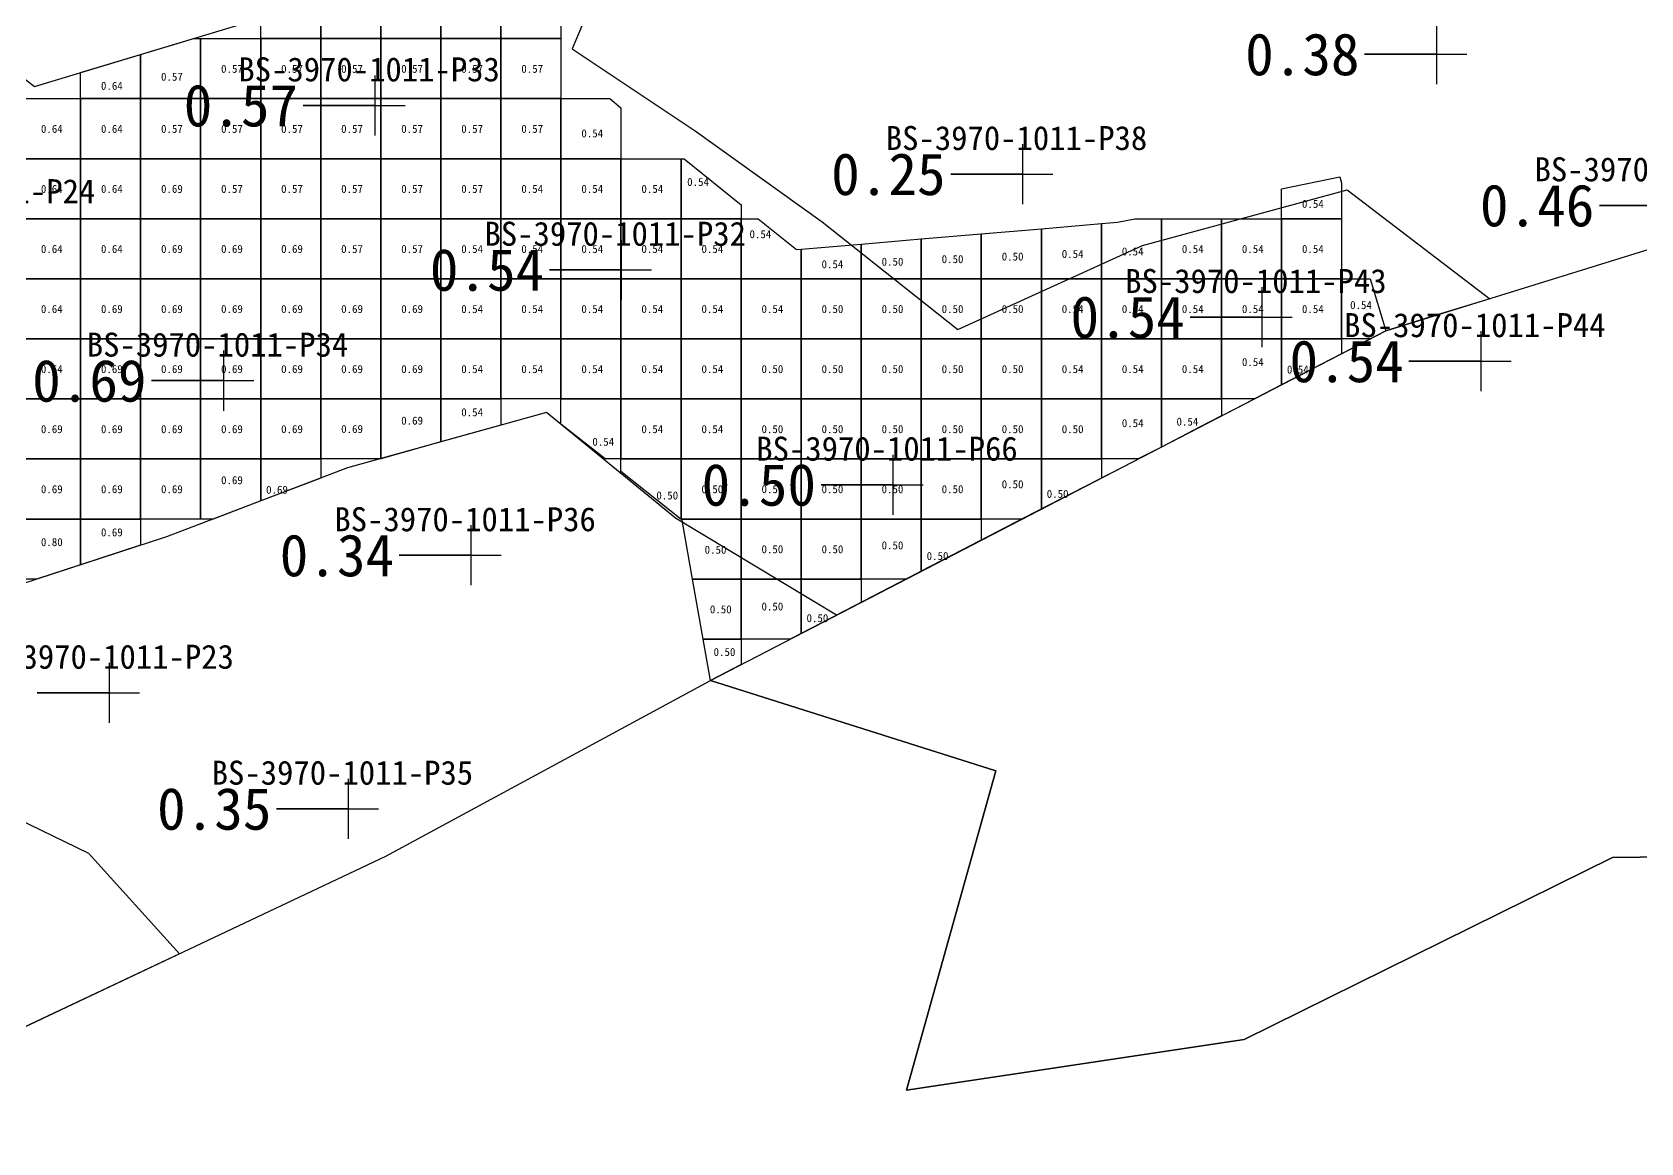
# Model space of a CAD drawing. Header units: metres. Extents: x 469759 to 470079, y 4349683 to 4349873.
# Drawn here: x 469805.91 to 469832.7, y 4349761.61 to 4349780.1 of the extents above; entities that cross this region are included whole.
import ezdxf

# ---------------------------------------------------------------- set-up
doc = ezdxf.new("R2010")
doc.units = ezdxf.units.M
for name, color, linetype in [('点', 7, 'Continuous'), ('爆区方格网', 7, 'Continuous'), ('综合图_历史矿块', 7, 'Continuous'), ('钻孔', 7, 'Continuous')]:
    doc.layers.add(name, color=color, linetype=linetype)
doc.styles.add('CN_TTF', font='simsunb.ttf')

msp = doc.modelspace()

# ---------------------------------------------------------------- linework, layer by layer
at = {"layer": '点', "color": 138, "true_color": 0x004c4c}
for p, q in [((469829.304, 4349779.235), (469829.304, 4349780.235)), ((469828.804, 4349779.735), (469829.804, 4349779.735)), ((469811.628, 4349778.383), (469811.628, 4349779.383)), ((469811.128, 4349778.883), (469812.128, 4349778.883)), ((469822.41, 4349777.24), (469822.41, 4349778.24)), ((469821.91, 4349777.74), (469822.91, 4349777.74)), ((469815.727, 4349775.646), (469815.727, 4349776.646)), ((469815.227, 4349776.146), (469816.227, 4349776.146)), ((469826.396, 4349774.859), (469826.396, 4349775.859)), ((469825.896, 4349775.359), (469826.896, 4349775.359)), ((469830.042, 4349774.124), (469830.042, 4349775.124)), ((469809.104, 4349773.8), (469809.104, 4349774.8)), ((469829.542, 4349774.624), (469830.542, 4349774.624)), ((469808.604, 4349774.3), (469809.604, 4349774.3)), ((469820.253, 4349772.067), (469820.253, 4349773.067)), ((469819.753, 4349772.567), (469820.753, 4349772.567)), ((469813.227, 4349770.892), (469813.227, 4349771.892)), ((469812.727, 4349771.392), (469813.727, 4349771.392)), ((469807.2, 4349768.603), (469807.2, 4349769.603)), ((469806.7, 4349769.103), (469807.7, 4349769.103)), ((469811.184, 4349766.672), (469811.184, 4349767.672)), ((469810.684, 4349767.172), (469811.684, 4349767.172))]:
    msp.add_line(p, q, dxfattribs=at)
at = {"layer": '爆区方格网', "color": 4}
for points in [[(469809.72, 4349779.996), (469809.72, 4349780.996), (469810.72, 4349780.996), (469810.72, 4349779.996), (469809.72, 4349779.996)], [(469810.72, 4349779.996), (469810.72, 4349780.996), (469811.72, 4349780.996), (469811.72, 4349779.996), (469810.72, 4349779.996)], [(469811.72, 4349779.996), (469811.72, 4349780.996), (469812.72, 4349780.996), (469812.72, 4349779.996), (469811.72, 4349779.996)], [(469812.72, 4349779.996), (469812.72, 4349780.996), (469813.72, 4349780.996), (469813.72, 4349779.996), (469812.72, 4349779.996)], [(469813.72, 4349779.996), (469813.72, 4349780.996), (469814.72, 4349780.996), (469814.72, 4349779.996), (469813.72, 4349779.996)], [(469808.72, 4349779.996), (469808.72, 4349778.996), (469807.72, 4349778.996), (469807.72, 4349779.731), (469808.6, 4349779.996), (469808.72, 4349779.996)], [(469808.72, 4349778.996), (469808.72, 4349779.996), (469809.72, 4349779.996), (469809.72, 4349778.996), (469808.72, 4349778.996)], [(469809.72, 4349778.996), (469809.72, 4349779.996), (469810.72, 4349779.996), (469810.72, 4349778.996), (469809.72, 4349778.996)], [(469810.72, 4349778.996), (469810.72, 4349779.996), (469811.72, 4349779.996), (469811.72, 4349778.996), (469810.72, 4349778.996)], [(469811.72, 4349778.996), (469811.72, 4349779.996), (469812.72, 4349779.996), (469812.72, 4349778.996), (469811.72, 4349778.996)], [(469812.72, 4349778.996), (469812.72, 4349779.996), (469813.72, 4349779.996), (469813.72, 4349778.996), (469812.72, 4349778.996)], [(469813.72, 4349778.996), (469813.72, 4349779.996), (469814.72, 4349779.996), (469814.72, 4349778.996), (469813.72, 4349778.996)], [(469807.72, 4349778.996), (469806.72, 4349778.996), (469806.72, 4349779.43), (469807.72, 4349779.731), (469807.72, 4349778.996)], [(469805.72, 4349777.996), (469805.72, 4349778.996), (469806.72, 4349778.996), (469806.72, 4349777.996), (469805.72, 4349777.996)], [(469806.72, 4349777.996), (469806.72, 4349778.996), (469807.72, 4349778.996), (469807.72, 4349777.996), (469806.72, 4349777.996)], [(469807.72, 4349777.996), (469807.72, 4349778.996), (469808.72, 4349778.996), (469808.72, 4349777.996), (469807.72, 4349777.996)], [(469808.72, 4349777.996), (469808.72, 4349778.996), (469809.72, 4349778.996), (469809.72, 4349777.996), (469808.72, 4349777.996)], [(469809.72, 4349777.996), (469809.72, 4349778.996), (469810.72, 4349778.996), (469810.72, 4349777.996), (469809.72, 4349777.996)], [(469810.72, 4349777.996), (469810.72, 4349778.996), (469811.72, 4349778.996), (469811.72, 4349777.996), (469810.72, 4349777.996)], [(469811.72, 4349777.996), (469811.72, 4349778.996), (469812.72, 4349778.996), (469812.72, 4349777.996), (469811.72, 4349777.996)], [(469812.72, 4349777.996), (469812.72, 4349778.996), (469813.72, 4349778.996), (469813.72, 4349777.996), (469812.72, 4349777.996)], [(469813.72, 4349777.996), (469813.72, 4349778.996), (469814.72, 4349778.996), (469814.72, 4349777.996), (469813.72, 4349777.996)], [(469815.72, 4349777.996), (469814.72, 4349777.996), (469814.72, 4349778.996), (469815.533, 4349778.996), (469815.72, 4349778.845), (469815.72, 4349777.996)], [(469805.72, 4349776.996), (469805.72, 4349777.996), (469806.72, 4349777.996), (469806.72, 4349776.996), (469805.72, 4349776.996)], [(469806.72, 4349776.996), (469806.72, 4349777.996), (469807.72, 4349777.996), (469807.72, 4349776.996), (469806.72, 4349776.996)], [(469807.72, 4349776.996), (469807.72, 4349777.996), (469808.72, 4349777.996), (469808.72, 4349776.996), (469807.72, 4349776.996)], [(469808.72, 4349776.996), (469808.72, 4349777.996), (469809.72, 4349777.996), (469809.72, 4349776.996), (469808.72, 4349776.996)], [(469809.72, 4349776.996), (469809.72, 4349777.996), (469810.72, 4349777.996), (469810.72, 4349776.996), (469809.72, 4349776.996)], [(469810.72, 4349776.996), (469810.72, 4349777.996), (469811.72, 4349777.996), (469811.72, 4349776.996), (469810.72, 4349776.996)], [(469811.72, 4349776.996), (469811.72, 4349777.996), (469812.72, 4349777.996), (469812.72, 4349776.996), (469811.72, 4349776.996)], [(469812.72, 4349776.996), (469812.72, 4349777.996), (469813.72, 4349777.996), (469813.72, 4349776.996), (469812.72, 4349776.996)], [(469813.72, 4349776.996), (469813.72, 4349777.996), (469814.72, 4349777.996), (469814.72, 4349776.996), (469813.72, 4349776.996)], [(469814.72, 4349776.996), (469814.72, 4349777.996), (469815.72, 4349777.996), (469815.72, 4349776.996), (469814.72, 4349776.996)], [(469815.72, 4349776.996), (469815.72, 4349777.996), (469816.72, 4349777.996), (469816.72, 4349776.996), (469815.72, 4349776.996)], [(469817.72, 4349776.996), (469816.72, 4349776.996), (469816.72, 4349777.996), (469816.77, 4349777.996), (469817.72, 4349777.228), (469817.72, 4349776.996)], [(469827.72, 4349776.996), (469826.72, 4349776.996), (469826.72, 4349777.496), (469827.688, 4349777.694), (469827.72, 4349777.586), (469827.72, 4349776.996)], [(469805.72, 4349775.996), (469805.72, 4349776.996), (469806.72, 4349776.996), (469806.72, 4349775.996), (469805.72, 4349775.996)], [(469806.72, 4349775.996), (469806.72, 4349776.996), (469807.72, 4349776.996), (469807.72, 4349775.996), (469806.72, 4349775.996)], [(469807.72, 4349775.996), (469807.72, 4349776.996), (469808.72, 4349776.996), (469808.72, 4349775.996), (469807.72, 4349775.996)], [(469808.72, 4349775.996), (469808.72, 4349776.996), (469809.72, 4349776.996), (469809.72, 4349775.996), (469808.72, 4349775.996)], [(469809.72, 4349775.996), (469809.72, 4349776.996), (469810.72, 4349776.996), (469810.72, 4349775.996), (469809.72, 4349775.996)], [(469810.72, 4349775.996), (469810.72, 4349776.996), (469811.72, 4349776.996), (469811.72, 4349775.996), (469810.72, 4349775.996)], [(469811.72, 4349775.996), (469811.72, 4349776.996), (469812.72, 4349776.996), (469812.72, 4349775.996), (469811.72, 4349775.996)], [(469812.72, 4349775.996), (469812.72, 4349776.996), (469813.72, 4349776.996), (469813.72, 4349775.996), (469812.72, 4349775.996)], [(469813.72, 4349775.996), (469813.72, 4349776.996), (469814.72, 4349776.996), (469814.72, 4349775.996), (469813.72, 4349775.996)], [(469814.72, 4349775.996), (469814.72, 4349776.996), (469815.72, 4349776.996), (469815.72, 4349775.996), (469814.72, 4349775.996)], [(469815.72, 4349775.996), (469815.72, 4349776.996), (469816.72, 4349776.996), (469816.72, 4349775.996), (469815.72, 4349775.996)], [(469816.72, 4349775.996), (469816.72, 4349776.996), (469817.72, 4349776.996), (469817.72, 4349775.996), (469816.72, 4349775.996)], [(469818.72, 4349775.996), (469817.72, 4349775.996), (469817.72, 4349776.996), (469818.006, 4349776.996), (469818.643, 4349776.481), (469818.72, 4349776.488), (469818.72, 4349775.996)], [(469824.72, 4349776.996), (469824.72, 4349775.996), (469823.72, 4349775.996), (469823.72, 4349776.914), (469823.99, 4349776.938), (469824.276, 4349776.996), (469824.72, 4349776.996)], [(469824.72, 4349775.996), (469824.72, 4349776.996), (469825.72, 4349776.996), (469825.72, 4349775.996), (469824.72, 4349775.996)], [(469825.72, 4349775.996), (469825.72, 4349776.996), (469826.72, 4349776.996), (469826.72, 4349775.996), (469825.72, 4349775.996)], [(469826.72, 4349775.996), (469826.72, 4349776.996), (469827.72, 4349776.996), (469827.72, 4349775.996), (469826.72, 4349775.996)], [(469821.72, 4349775.996), (469820.72, 4349775.996), (469820.72, 4349776.659), (469821.72, 4349776.744), (469821.72, 4349775.996)], [(469822.72, 4349775.996), (469821.72, 4349775.996), (469821.72, 4349776.744), (469822.72, 4349776.829), (469822.72, 4349775.996)], [(469823.72, 4349775.996), (469822.72, 4349775.996), (469822.72, 4349776.829), (469823.72, 4349776.914), (469823.72, 4349775.996)], [(469819.72, 4349775.996), (469818.72, 4349775.996), (469818.72, 4349776.488), (469819.72, 4349776.573), (469819.72, 4349775.996)], [(469820.72, 4349775.996), (469819.72, 4349775.996), (469819.72, 4349776.573), (469820.72, 4349776.659), (469820.72, 4349775.996)], [(469805.72, 4349774.996), (469805.72, 4349775.996), (469806.72, 4349775.996), (469806.72, 4349774.996), (469805.72, 4349774.996)], [(469806.72, 4349774.996), (469806.72, 4349775.996), (469807.72, 4349775.996), (469807.72, 4349774.996), (469806.72, 4349774.996)], [(469807.72, 4349774.996), (469807.72, 4349775.996), (469808.72, 4349775.996), (469808.72, 4349774.996), (469807.72, 4349774.996)], [(469808.72, 4349774.996), (469808.72, 4349775.996), (469809.72, 4349775.996), (469809.72, 4349774.996), (469808.72, 4349774.996)], [(469809.72, 4349774.996), (469809.72, 4349775.996), (469810.72, 4349775.996), (469810.72, 4349774.996), (469809.72, 4349774.996)], [(469810.72, 4349774.996), (469810.72, 4349775.996), (469811.72, 4349775.996), (469811.72, 4349774.996), (469810.72, 4349774.996)], [(469811.72, 4349774.996), (469811.72, 4349775.996), (469812.72, 4349775.996), (469812.72, 4349774.996), (469811.72, 4349774.996)], [(469812.72, 4349774.996), (469812.72, 4349775.996), (469813.72, 4349775.996), (469813.72, 4349774.996), (469812.72, 4349774.996)], [(469813.72, 4349774.996), (469813.72, 4349775.996), (469814.72, 4349775.996), (469814.72, 4349774.996), (469813.72, 4349774.996)], [(469814.72, 4349774.996), (469814.72, 4349775.996), (469815.72, 4349775.996), (469815.72, 4349774.996), (469814.72, 4349774.996)], [(469815.72, 4349774.996), (469815.72, 4349775.996), (469816.72, 4349775.996), (469816.72, 4349774.996), (469815.72, 4349774.996)], [(469816.72, 4349774.996), (469816.72, 4349775.996), (469817.72, 4349775.996), (469817.72, 4349774.996), (469816.72, 4349774.996)], [(469817.72, 4349774.996), (469817.72, 4349775.996), (469818.72, 4349775.996), (469818.72, 4349774.996), (469817.72, 4349774.996)], [(469818.72, 4349774.996), (469818.72, 4349775.996), (469819.72, 4349775.996), (469819.72, 4349774.996), (469818.72, 4349774.996)], [(469819.72, 4349774.996), (469819.72, 4349775.996), (469820.72, 4349775.996), (469820.72, 4349774.996), (469819.72, 4349774.996)], [(469820.72, 4349774.996), (469820.72, 4349775.996), (469821.72, 4349775.996), (469821.72, 4349774.996), (469820.72, 4349774.996)], [(469821.72, 4349774.996), (469821.72, 4349775.996), (469822.72, 4349775.996), (469822.72, 4349774.996), (469821.72, 4349774.996)], [(469822.72, 4349774.996), (469822.72, 4349775.996), (469823.72, 4349775.996), (469823.72, 4349774.996), (469822.72, 4349774.996)], [(469823.72, 4349774.996), (469823.72, 4349775.996), (469824.72, 4349775.996), (469824.72, 4349774.996), (469823.72, 4349774.996)], [(469824.72, 4349774.996), (469824.72, 4349775.996), (469825.72, 4349775.996), (469825.72, 4349774.996), (469824.72, 4349774.996)], [(469825.72, 4349774.996), (469825.72, 4349775.996), (469826.72, 4349775.996), (469826.72, 4349774.996), (469825.72, 4349774.996)], [(469826.72, 4349774.996), (469826.72, 4349775.996), (469827.72, 4349775.996), (469827.72, 4349774.996), (469826.72, 4349774.996)], [(469827.72, 4349774.996), (469827.72, 4349775.996), (469828.195, 4349775.996), (469828.454, 4349775.127), (469828.201, 4349774.996), (469827.72, 4349774.996)], [(469805.72, 4349773.996), (469805.72, 4349774.996), (469806.72, 4349774.996), (469806.72, 4349773.996), (469805.72, 4349773.996)], [(469806.72, 4349773.996), (469806.72, 4349774.996), (469807.72, 4349774.996), (469807.72, 4349773.996), (469806.72, 4349773.996)], [(469807.72, 4349773.996), (469807.72, 4349774.996), (469808.72, 4349774.996), (469808.72, 4349773.996), (469807.72, 4349773.996)], [(469808.72, 4349773.996), (469808.72, 4349774.996), (469809.72, 4349774.996), (469809.72, 4349773.996), (469808.72, 4349773.996)], [(469809.72, 4349773.996), (469809.72, 4349774.996), (469810.72, 4349774.996), (469810.72, 4349773.996), (469809.72, 4349773.996)], [(469810.72, 4349773.996), (469810.72, 4349774.996), (469811.72, 4349774.996), (469811.72, 4349773.996), (469810.72, 4349773.996)], [(469811.72, 4349773.996), (469811.72, 4349774.996), (469812.72, 4349774.996), (469812.72, 4349773.996), (469811.72, 4349773.996)], [(469812.72, 4349773.996), (469812.72, 4349774.996), (469813.72, 4349774.996), (469813.72, 4349773.996), (469812.72, 4349773.996)], [(469813.72, 4349773.996), (469813.72, 4349774.996), (469814.72, 4349774.996), (469814.72, 4349773.996), (469813.72, 4349773.996)], [(469814.72, 4349773.996), (469814.72, 4349774.996), (469815.72, 4349774.996), (469815.72, 4349773.996), (469814.72, 4349773.996)], [(469815.72, 4349773.996), (469815.72, 4349774.996), (469816.72, 4349774.996), (469816.72, 4349773.996), (469815.72, 4349773.996)], [(469816.72, 4349773.996), (469816.72, 4349774.996), (469817.72, 4349774.996), (469817.72, 4349773.996), (469816.72, 4349773.996)], [(469817.72, 4349773.996), (469817.72, 4349774.996), (469818.72, 4349774.996), (469818.72, 4349773.996), (469817.72, 4349773.996)], [(469818.72, 4349773.996), (469818.72, 4349774.996), (469819.72, 4349774.996), (469819.72, 4349773.996), (469818.72, 4349773.996)], [(469819.72, 4349773.996), (469819.72, 4349774.996), (469820.72, 4349774.996), (469820.72, 4349773.996), (469819.72, 4349773.996)], [(469820.72, 4349773.996), (469820.72, 4349774.996), (469821.72, 4349774.996), (469821.72, 4349773.996), (469820.72, 4349773.996)], [(469821.72, 4349773.996), (469821.72, 4349774.996), (469822.72, 4349774.996), (469822.72, 4349773.996), (469821.72, 4349773.996)], [(469822.72, 4349773.996), (469822.72, 4349774.996), (469823.72, 4349774.996), (469823.72, 4349773.996), (469822.72, 4349773.996)], [(469823.72, 4349773.996), (469823.72, 4349774.996), (469824.72, 4349774.996), (469824.72, 4349773.996), (469823.72, 4349773.996)], [(469824.72, 4349773.996), (469824.72, 4349774.996), (469825.72, 4349774.996), (469825.72, 4349773.996), (469824.72, 4349773.996)], [(469825.72, 4349773.996), (469825.72, 4349774.996), (469826.72, 4349774.996), (469826.72, 4349774.23), (469826.268, 4349773.996), (469825.72, 4349773.996)], [(469826.72, 4349774.996), (469827.72, 4349774.996), (469827.72, 4349774.747), (469826.72, 4349774.23), (469826.72, 4349774.996)], [(469805.72, 4349772.996), (469805.72, 4349773.996), (469806.72, 4349773.996), (469806.72, 4349772.996), (469805.72, 4349772.996)], [(469806.72, 4349772.996), (469806.72, 4349773.996), (469807.72, 4349773.996), (469807.72, 4349772.996), (469806.72, 4349772.996)], [(469807.72, 4349772.996), (469807.72, 4349773.996), (469808.72, 4349773.996), (469808.72, 4349772.996), (469807.72, 4349772.996)], [(469808.72, 4349772.996), (469808.72, 4349773.996), (469809.72, 4349773.996), (469809.72, 4349772.996), (469808.72, 4349772.996)], [(469809.72, 4349772.996), (469809.72, 4349773.996), (469810.72, 4349773.996), (469810.72, 4349772.996), (469809.72, 4349772.996)], [(469810.72, 4349772.996), (469810.72, 4349773.996), (469811.72, 4349773.996), (469811.72, 4349773), (469811.704, 4349772.996), (469810.72, 4349772.996)], [(469811.72, 4349773.996), (469812.72, 4349773.996), (469812.72, 4349773.279), (469811.72, 4349773), (469811.72, 4349773.996)], [(469812.72, 4349773.996), (469813.72, 4349773.996), (469813.72, 4349773.558), (469812.72, 4349773.279), (469812.72, 4349773.996)], [(469814.72, 4349773.996), (469815.72, 4349773.996), (469815.72, 4349772.996), (469815.454, 4349772.996), (469814.72, 4349773.577), (469814.72, 4349773.996)], [(469815.72, 4349772.996), (469815.72, 4349773.996), (469816.72, 4349773.996), (469816.72, 4349772.996), (469815.72, 4349772.996)], [(469816.72, 4349772.996), (469816.72, 4349773.996), (469817.72, 4349773.996), (469817.72, 4349772.996), (469816.72, 4349772.996)], [(469817.72, 4349772.996), (469817.72, 4349773.996), (469818.72, 4349773.996), (469818.72, 4349772.996), (469817.72, 4349772.996)], [(469818.72, 4349772.996), (469818.72, 4349773.996), (469819.72, 4349773.996), (469819.72, 4349772.996), (469818.72, 4349772.996)], [(469819.72, 4349772.996), (469819.72, 4349773.996), (469820.72, 4349773.996), (469820.72, 4349772.996), (469819.72, 4349772.996)], [(469820.72, 4349772.996), (469820.72, 4349773.996), (469821.72, 4349773.996), (469821.72, 4349772.996), (469820.72, 4349772.996)], [(469821.72, 4349772.996), (469821.72, 4349773.996), (469822.72, 4349773.996), (469822.72, 4349772.996), (469821.72, 4349772.996)], [(469822.72, 4349772.996), (469822.72, 4349773.996), (469823.72, 4349773.996), (469823.72, 4349772.996), (469822.72, 4349772.996)], [(469823.72, 4349772.996), (469823.72, 4349773.996), (469824.72, 4349773.996), (469824.72, 4349773.195), (469824.335, 4349772.996), (469823.72, 4349772.996)], [(469824.72, 4349773.996), (469825.72, 4349773.996), (469825.72, 4349773.712), (469825.366, 4349773.529), (469824.72, 4349773.195), (469824.72, 4349773.996)], [(469805.72, 4349771.996), (469805.72, 4349772.996), (469806.72, 4349772.996), (469806.72, 4349771.996), (469805.72, 4349771.996)], [(469806.72, 4349771.996), (469806.72, 4349772.996), (469807.72, 4349772.996), (469807.72, 4349771.996), (469806.72, 4349771.996)], [(469807.72, 4349771.996), (469807.72, 4349772.996), (469808.72, 4349772.996), (469808.72, 4349771.996), (469807.72, 4349771.996)], [(469808.72, 4349771.996), (469808.72, 4349772.996), (469809.72, 4349772.996), (469809.72, 4349772.297), (469808.928, 4349771.996), (469808.72, 4349771.996)], [(469809.72, 4349772.996), (469810.72, 4349772.996), (469810.72, 4349772.677), (469809.72, 4349772.297), (469809.72, 4349772.996)], [(469815.72, 4349772.996), (469816.72, 4349772.996), (469816.72, 4349771.996), (469816.719, 4349771.996), (469815.72, 4349772.786), (469815.72, 4349772.996)], [(469816.72, 4349771.996), (469816.72, 4349772.996), (469817.72, 4349772.996), (469817.72, 4349771.996), (469816.72, 4349771.996)], [(469817.72, 4349771.996), (469817.72, 4349772.996), (469818.72, 4349772.996), (469818.72, 4349771.996), (469817.72, 4349771.996)], [(469818.72, 4349771.996), (469818.72, 4349772.996), (469819.72, 4349772.996), (469819.72, 4349771.996), (469818.72, 4349771.996)], [(469819.72, 4349771.996), (469819.72, 4349772.996), (469820.72, 4349772.996), (469820.72, 4349771.996), (469819.72, 4349771.996)], [(469820.72, 4349771.996), (469820.72, 4349772.996), (469821.72, 4349772.996), (469821.72, 4349771.996), (469820.72, 4349771.996)], [(469821.72, 4349771.996), (469821.72, 4349772.996), (469822.72, 4349772.996), (469822.72, 4349772.16), (469822.403, 4349771.996), (469821.72, 4349771.996)], [(469822.72, 4349772.996), (469823.72, 4349772.996), (469823.72, 4349772.678), (469822.72, 4349772.16), (469822.72, 4349772.996)], [(469805.72, 4349770.996), (469805.72, 4349771.996), (469806.72, 4349771.996), (469806.72, 4349771.234), (469805.988, 4349770.996), (469805.72, 4349770.996)], [(469806.72, 4349771.996), (469807.72, 4349771.996), (469807.72, 4349771.56), (469806.72, 4349771.234), (469806.72, 4349771.996)], [(469816.72, 4349771.996), (469817.72, 4349771.996), (469817.72, 4349770.996), (469816.912, 4349770.996), (469816.74, 4349771.979), (469816.72, 4349771.995), (469816.72, 4349771.996)], [(469817.72, 4349770.996), (469817.72, 4349771.996), (469818.72, 4349771.996), (469818.72, 4349770.996), (469817.72, 4349770.996)], [(469818.72, 4349770.996), (469818.72, 4349771.996), (469819.72, 4349771.996), (469819.72, 4349770.996), (469818.72, 4349770.996)], [(469819.72, 4349770.996), (469819.72, 4349771.996), (469820.72, 4349771.996), (469820.72, 4349771.125), (469820.47, 4349770.996), (469819.72, 4349770.996)], [(469820.72, 4349771.996), (469821.72, 4349771.996), (469821.72, 4349771.643), (469820.72, 4349771.125), (469820.72, 4349771.996)], [(469817.72, 4349770.996), (469817.72, 4349769.996), (469817.087, 4349769.996), (469816.912, 4349770.996), (469817.72, 4349770.996)], [(469817.72, 4349769.996), (469817.72, 4349770.996), (469818.72, 4349770.996), (469818.72, 4349770.091), (469818.537, 4349769.996), (469817.72, 4349769.996)], [(469818.72, 4349770.996), (469819.72, 4349770.996), (469819.72, 4349770.608), (469818.72, 4349770.091), (469818.72, 4349770.996)], [(469817.72, 4349769.996), (469817.72, 4349769.573), (469817.208, 4349769.309), (469817.087, 4349769.996), (469817.72, 4349769.996)]]:
    msp.add_lwpolyline(points, close=True, dxfattribs=at)
at = {"layer": '综合图_历史矿块', "color": 9}
for points in [[(469788.267, 4349772.235), (469790.523, 4349770.888), (469793.37, 4349771.948), (469794.872, 4349774.25), (469795.894, 4349776.662), (469797.047, 4349779.268), (469798.047, 4349781.574), (469799.27, 4349783.96), (469801.721, 4349788.109), (469806.239, 4349786.06), (469804.9, 4349783.369), (469803.678, 4349780.982), (469805.955, 4349779.2), (469809.323, 4349780.214), (469810.323, 4349782.582), (469811.662, 4349785.272), (469812.98, 4349787.499), (469815.297, 4349790.608), (469819.559, 4349789.275), (469821.722, 4349788.204), (469825.1, 4349789.095), (469828.501, 4349790.032), (469830.688, 4349788.666), (469832.886, 4349787.119)], [(469815.905, 4349782.194), (469814.905, 4349779.826), (469816.955, 4349778.458), (469819.068, 4349776.943), (469821.332, 4349775.154), (469824.403, 4349776.55), (469827.812, 4349777.479), (469830.188, 4349775.665), (469829.366, 4349775.41), (469828.454, 4349775.127), (469826.866, 4349774.305), (469824.065, 4349772.856), (469822.435, 4349772.013), (469819.309, 4349770.396), (469816.629, 4349772.008), (469814.477, 4349773.769), (469811.165, 4349772.846), (469808.152, 4349771.701), (469804.881, 4349770.635)], [(469798.18, 4349761.115), (469805.674, 4349763.484), (469811.803, 4349766.383), (469817.208, 4349769.309), (469821.961, 4349767.803), (469820.476, 4349762.487), (469826.099, 4349763.33), (469832.229, 4349766.357), (469836.359, 4349766.411)]]:
    msp.add_lwpolyline(points, dxfattribs=at)
for points in [[(469817.208, 4349769.309), (469828.454, 4349775.127), (469837.3, 4349777.874), (469846.044, 4349775.075), (469845.59, 4349771.971), (469847.292, 4349769.245), (469850.168, 4349770.343), (469852.439, 4349771.326), (469856.754, 4349771.099), (469861.845, 4349771.213), (469866.414, 4349769.254), (469864.214, 4349766.26), (469858.315, 4349764.574), (469853.994, 4349765.649), (469852.242, 4349767.401), (469842.005, 4349764.839), (469836.359, 4349766.411), (469832.229, 4349766.357), (469826.099, 4349763.33), (469820.476, 4349762.487), (469821.961, 4349767.803), (469817.208, 4349769.309)], [(469789.446, 4349758.265), (469794.841, 4349764.985), (469798.797, 4349765.539), (469801.301, 4349766.314), (469804.861, 4349767.396), (469806.853, 4349766.431), (469808.366, 4349764.758), (469805.674, 4349763.484), (469802.316, 4349762.423), (469799.201, 4349761.438), (469798.18, 4349761.115), (469795.365, 4349757.103), (469791.392, 4349755.038), (469788.771, 4349755.193), (469789.446, 4349758.265)]]:
    msp.add_lwpolyline(points, close=True, dxfattribs=at)
at = {"layer": '钻孔', "color": 8, "lineweight": 35}
for p, q in [((469829.304, 4349779.735), (469828.104, 4349779.735)), ((469822.41, 4349777.74), (469821.21, 4349777.74)), ((469833.214, 4349777.219), (469832.014, 4349777.219)), ((469813.227, 4349771.392), (469812.027, 4349771.392)), ((469807.2, 4349769.103), (469806, 4349769.103)), ((469811.184, 4349767.172), (469809.984, 4349767.172))]:
    msp.add_line(p, q, dxfattribs=at)
at = {"layer": '钻孔', "color": 4, "lineweight": 35}
for p, q in [((469811.628, 4349778.883), (469810.428, 4349778.883)), ((469815.727, 4349776.146), (469814.527, 4349776.146)), ((469826.396, 4349775.359), (469825.196, 4349775.359)), ((469830.042, 4349774.624), (469828.842, 4349774.624)), ((469809.104, 4349774.3), (469807.904, 4349774.3)), ((469820.253, 4349772.567), (469819.053, 4349772.567))]:
    msp.add_line(p, q, dxfattribs=at)

# ---------------------------------------------------------------- texts
at = {"color": 4, "style": 'CN_TTF'}
for s, p in [('0.57', (469808.06, 4349779.294)), ('0.57', (469809.06, 4349779.426)), ('0.57', (469810.06, 4349779.426)), ('0.57', (469811.06, 4349779.426)), ('0.57', (469812.06, 4349779.426)), ('0.57', (469813.06, 4349779.426)), ('0.57', (469814.06, 4349779.426)), ('0.64', (469807.06, 4349779.143)), ('0.64', (469806.06, 4349778.426)), ('0.64', (469807.06, 4349778.426)), ('0.57', (469808.06, 4349778.426)), ('0.57', (469809.06, 4349778.426)), ('0.57', (469810.06, 4349778.426)), ('0.57', (469811.06, 4349778.426)), ('0.57', (469812.06, 4349778.426)), ('0.57', (469813.06, 4349778.426)), ('0.57', (469814.06, 4349778.426)), ('0.54', (469815.06, 4349778.351)), ('0.64', (469806.06, 4349777.426)), ('0.64', (469807.06, 4349777.426)), ('0.69', (469808.06, 4349777.426)), ('0.57', (469809.06, 4349777.426)), ('0.57', (469810.06, 4349777.426)), ('0.57', (469811.06, 4349777.426)), ('0.57', (469812.06, 4349777.426)), ('0.57', (469813.06, 4349777.426)), ('0.54', (469814.06, 4349777.426)), ('0.54', (469815.06, 4349777.426)), ('0.54', (469816.06, 4349777.426)), ('0.54', (469816.822, 4349777.542)), ('0.54', (469827.06, 4349777.176)), ('0.54', (469817.86, 4349776.672)), ('0.64', (469806.06, 4349776.426)), ('0.64', (469807.06, 4349776.426)), ('0.69', (469808.06, 4349776.426)), ('0.69', (469809.06, 4349776.426)), ('0.69', (469810.06, 4349776.426)), ('0.57', (469811.06, 4349776.426)), ('0.57', (469812.06, 4349776.426)), ('0.54', (469813.06, 4349776.426)), ('0.54', (469814.06, 4349776.426)), ('0.54', (469815.06, 4349776.426)), ('0.54', (469816.06, 4349776.426)), ('0.54', (469817.06, 4349776.426)), ('0.54', (469823.06, 4349776.343)), ('0.54', (469824.06, 4349776.385)), ('0.54', (469825.06, 4349776.426)), ('0.54', (469826.06, 4349776.426)), ('0.54', (469827.06, 4349776.426)), ('0.54', (469819.06, 4349776.172)), ('0.50', (469820.06, 4349776.215)), ('0.50', (469821.06, 4349776.257)), ('0.50', (469822.06, 4349776.3)), ('0.64', (469806.06, 4349775.426)), ('0.69', (469807.06, 4349775.426)), ('0.69', (469808.06, 4349775.426)), ('0.69', (469809.06, 4349775.426)), ('0.69', (469810.06, 4349775.426)), ('0.69', (469811.06, 4349775.426)), ('0.69', (469812.06, 4349775.426)), ('0.54', (469813.06, 4349775.426)), ('0.54', (469814.06, 4349775.426)), ('0.54', (469815.06, 4349775.426)), ('0.54', (469816.06, 4349775.426)), ('0.54', (469817.06, 4349775.426)), ('0.54', (469818.06, 4349775.426)), ('0.50', (469819.06, 4349775.426)), ('0.50', (469820.06, 4349775.426)), ('0.50', (469821.06, 4349775.426)), ('0.50', (469822.06, 4349775.426)), ('0.54', (469823.06, 4349775.426)), ('0.54', (469824.06, 4349775.426)), ('0.54', (469825.06, 4349775.426)), ('0.54', (469826.06, 4349775.426)), ('0.54', (469827.06, 4349775.426)), ('0.54', (469827.862, 4349775.492)), ('0.54', (469826.06, 4349774.543)), ('0.64', (469806.06, 4349774.426)), ('0.69', (469807.06, 4349774.426)), ('0.69', (469808.06, 4349774.426)), ('0.69', (469809.06, 4349774.426)), ('0.69', (469810.06, 4349774.426)), ('0.69', (469811.06, 4349774.426)), ('0.69', (469812.06, 4349774.426)), ('0.54', (469813.06, 4349774.426)), ('0.54', (469814.06, 4349774.426)), ('0.54', (469815.06, 4349774.426)), ('0.54', (469816.06, 4349774.426)), ('0.54', (469817.06, 4349774.426)), ('0.50', (469818.06, 4349774.426)), ('0.50', (469819.06, 4349774.426)), ('0.50', (469820.06, 4349774.426)), ('0.50', (469821.06, 4349774.426)), ('0.50', (469822.06, 4349774.426)), ('0.54', (469823.06, 4349774.426)), ('0.54', (469824.06, 4349774.426)), ('0.54', (469825.06, 4349774.426)), ('0.54', (469826.81, 4349774.418)), ('0.54', (469813.06, 4349773.707)), ('0.69', (469806.06, 4349773.426)), ('0.69', (469807.06, 4349773.426)), ('0.69', (469808.06, 4349773.426)), ('0.69', (469809.06, 4349773.426)), ('0.69', (469810.06, 4349773.426)), ('0.69', (469811.06, 4349773.428)), ('0.69', (469812.06, 4349773.568)), ('0.54', (469816.06, 4349773.426)), ('0.54', (469817.06, 4349773.426)), ('0.50', (469818.06, 4349773.426)), ('0.50', (469819.06, 4349773.426)), ('0.50', (469820.06, 4349773.426)), ('0.50', (469821.06, 4349773.426)), ('0.50', (469822.06, 4349773.426)), ('0.50', (469823.06, 4349773.426)), ('0.54', (469824.06, 4349773.526)), ('0.54', (469824.971, 4349773.551)), ('0.54', (469815.243, 4349773.216)), ('0.69', (469806.06, 4349772.426)), ('0.69', (469807.06, 4349772.426)), ('0.69', (469808.06, 4349772.426)), ('0.69', (469809.06, 4349772.576)), ('0.69', (469809.81, 4349772.417)), ('0.50', (469816.309, 4349772.321)), ('0.50', (469817.06, 4349772.426)), ('0.50', (469818.06, 4349772.426)), ('0.50', (469819.06, 4349772.426)), ('0.50', (469820.06, 4349772.426)), ('0.50', (469821.06, 4349772.426)), ('0.50', (469822.06, 4349772.508)), ('0.50', (469822.81, 4349772.349)), ('0.80', (469806.06, 4349771.545)), ('0.69', (469807.06, 4349771.708)), ('0.50', (469817.113, 4349771.418)), ('0.50', (469818.06, 4349771.426)), ('0.50', (469819.06, 4349771.426)), ('0.50', (469820.06, 4349771.491)), ('0.50', (469820.81, 4349771.314)), ('0.50', (469818.06, 4349770.473)), ('0.50', (469817.2, 4349770.426)), ('0.50', (469818.81, 4349770.279)), ('0.50', (469817.262, 4349769.715))]:
    msp.add_text(s, height=0.1333, dxfattribs=at).set_placement(p)
at = {"layer": '钻孔', "color": 8, "style": 'CN_TTF'}
for s, p in [('0.38', (469826.114, 4349779.385)), ('0.25', (469819.22, 4349777.39)), ('0.46', (469830.024, 4349776.869)), ('0.34', (469810.037, 4349771.042)), ('0.35', (469807.994, 4349766.822))]:
    msp.add_text(s, height=0.7, dxfattribs=at).set_placement(p)
at = {"layer": '钻孔', "color": 138, "true_color": 0x004c4c, "style": 'CN_TTF'}
for s, p in [('BS-3970-1011-P33', (469809.348, 4349779.283)), ('BS-3970-1011-P38', (469820.13, 4349778.14)), ('BS-3970-1011-P45', (469830.934, 4349777.619)), ('BS-3970-1011-P24', (469802.612, 4349777.255)), ('BS-3970-1011-P32', (469813.447, 4349776.546)), ('BS-3970-1011-P43', (469824.116, 4349775.759)), ('BS-3970-1011-P44', (469827.762, 4349775.024)), ('BS-3970-1011-P34', (469806.824, 4349774.7)), ('BS-3970-1011-P66', (469817.973, 4349772.967)), ('BS-3970-1011-P36', (469810.947, 4349771.792)), ('BS-3970-1011-P23', (469804.92, 4349769.503)), ('BS-3970-1011-P35', (469808.904, 4349767.572))]:
    msp.add_text(s, height=0.4, dxfattribs=at).set_placement(p)
at = {"layer": '钻孔', "color": 4, "style": 'CN_TTF'}
for s, p in [('0.57', (469808.438, 4349778.533)), ('0.54', (469812.537, 4349775.796)), ('0.54', (469823.206, 4349775.009)), ('0.54', (469826.852, 4349774.274)), ('0.69', (469805.914, 4349773.95)), ('0.50', (469817.063, 4349772.217))]:
    msp.add_text(s, height=0.7, dxfattribs=at).set_placement(p)

doc.saveas('drawing.dxf')
